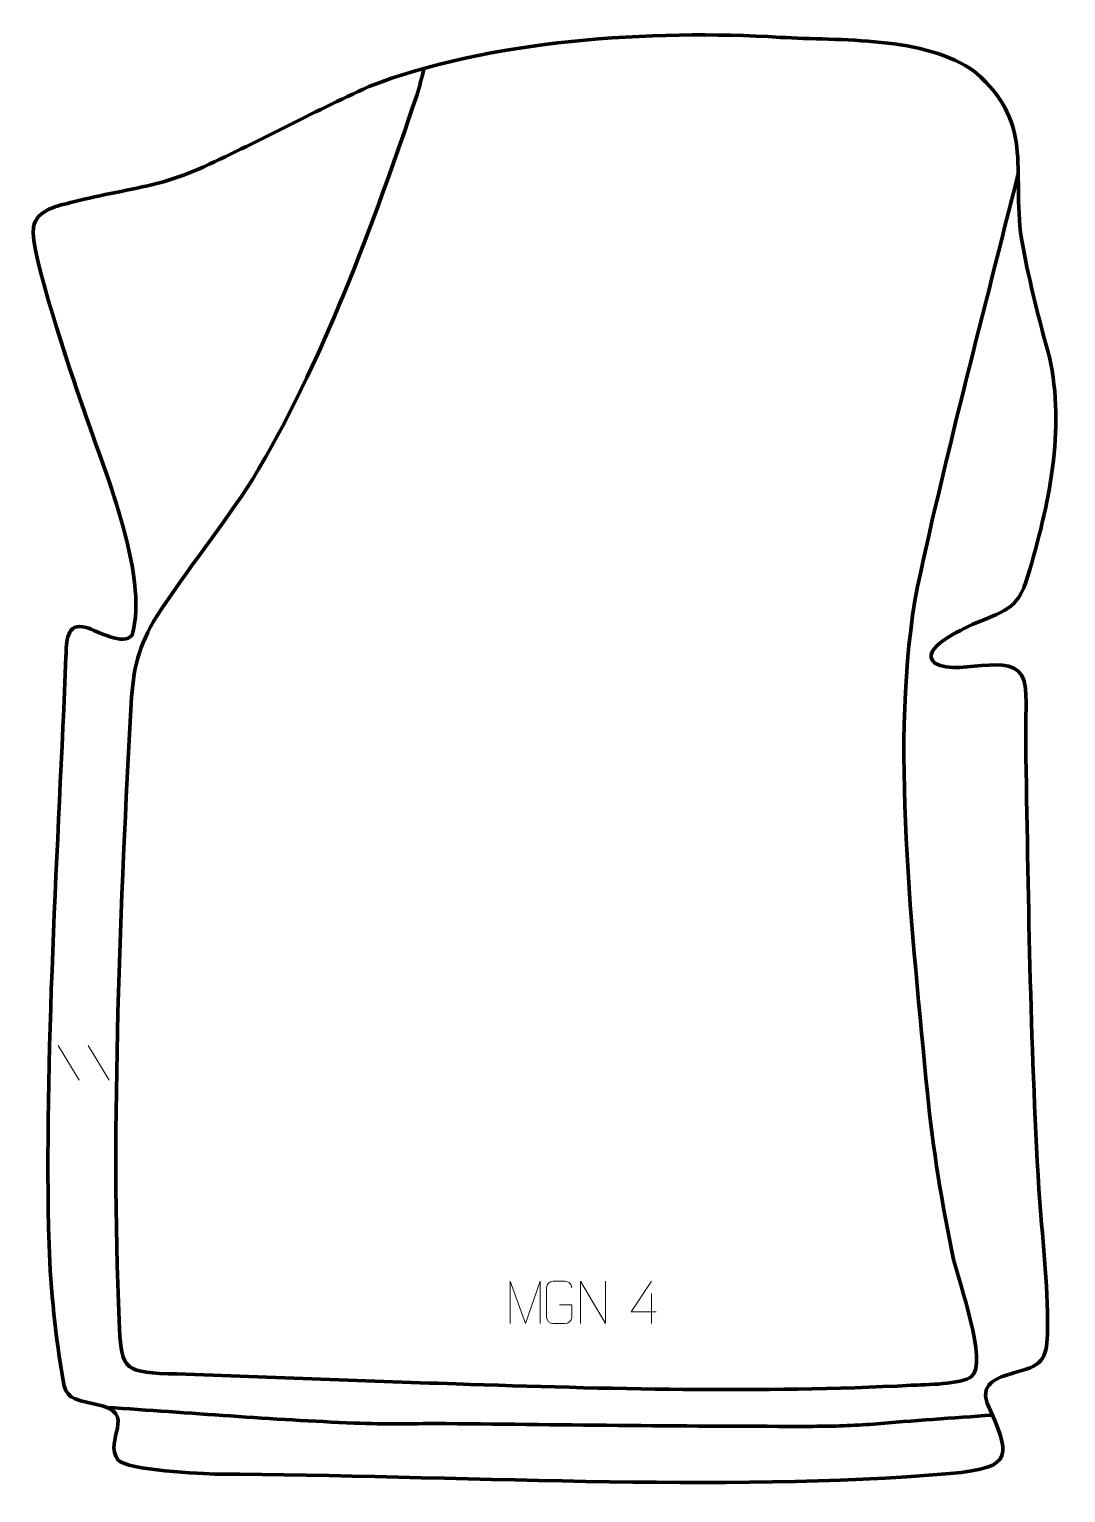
# Model space of a CAD drawing. Header units: millimetres. Extents: x 988 to 1599, y 38 to 902.
import ezdxf

# ---------------------------------------------------------------- set-up
doc = ezdxf.new("R2010")
doc.units = ezdxf.units.MM
doc.header["$MEASUREMENT"] = 0
doc.layers.add('layer 2', color=7, linetype='Continuous')
doc.layers.add('layer 3', color=7, linetype='Continuous')

msp = doc.modelspace()

# ---------------------------------------------------------------- linework, layer by layer
at = {"layer": 'layer 2', "color": 140, "lineweight": 158}
for points, knots in [([(1571.3, 816.7532), (1551.0845, 735.8006), (1529.4703, 654.6945), (1511.8313, 573.1646), (1511.8313, 573.1646), (1494.6131, 483.1534), (1509.2065, 366.065), (1517.6421, 274.2227), (1517.6421, 274.2227), (1520.8293, 241.8577), (1526.3961, 207.7434), (1533.1474, 175.9204), (1533.1474, 175.9204), (1535.8433, 163.9405), (1553.6371, 114.7869), (1543.7224, 106.8863), (1543.7224, 106.8863), (1537.9317, 102.2721), (1516.149, 102.1583), (1508.0271, 101.7354), (1508.0271, 101.7354), (1419.7374, 97.1382), (1327.8727, 99.6557), (1239.4557, 102.5596), (1239.4557, 102.5596), (1182.7106, 104.4234), (1125.9806, 106.8311), (1069.2359, 108.6081), (1069.2359, 108.6081), (1042.1413, 109.4531), (1041.7503, 112.7841), (1040.5482, 139.9057), (1040.5482, 139.9057), (1035.4717, 254.4635), (1041.517, 389.1978), (1047.6183, 504.1318), (1047.6183, 504.1318), (1048.9168, 524.229), (1051.9026, 538.3765), (1062.8695, 555.5268), (1062.8695, 555.5268), (1080.6449, 583.198), (1101.7903, 608.785), (1119.2334, 636.2898), (1119.2334, 636.2898), (1160.1792, 703.5446), (1190.8236, 787.5216), (1216.2182, 862.8006), (1216.2182, 862.8006), (1217.9629, 868.0006), (1219.1862, 873.5352), (1220.5881, 878.8532)], [0, 0, 0, 0, 0.07142857, 0.07142857, 0.07142857, 0.07142857, 0.14285714, 0.14285714, 0.14285714, 0.14285714, 0.21428571, 0.21428571, 0.21428571, 0.21428571, 0.28571429, 0.28571429, 0.28571429, 0.28571429, 0.35714286, 0.35714286, 0.35714286, 0.35714286, 0.42857143, 0.42857143, 0.42857143, 0.42857143, 0.5, 0.5, 0.5, 0.5, 0.57142857, 0.57142857, 0.57142857, 0.57142857, 0.64285714, 0.64285714, 0.64285714, 0.64285714, 0.71428571, 0.71428571, 0.71428571, 0.71428571, 0.78571429, 0.78571429, 0.78571429, 0.78571429, 0.85714286, 0.85714286, 0.85714286, 0.85714286, 1, 1, 1, 1]), ([(1033.3631, 88.6855), (1081.8038, 85.5833), (1130.9291, 81.4492), (1179.3468, 79.4547), (1179.3468, 79.4547), (1197.3677, 78.7124), (1215.4809, 79.25), (1233.5209, 79.1331), (1233.5209, 79.1331), (1305.7315, 78.4771), (1377.934, 77.4346), (1450.1497, 77.5349), (1450.1497, 77.5349), (1462.178, 77.5581), (1473.9179, 77.9064), (1485.9131, 78.8792), (1485.9131, 78.8792), (1509.2041, 80.8957), (1532.7049, 82.4387), (1556.0356, 84.1634)], [0, 0, 0, 0, 0.16666667, 0.16666667, 0.16666667, 0.16666667, 0.33333333, 0.33333333, 0.33333333, 0.33333333, 0.5, 0.5, 0.5, 0.5, 0.66666667, 0.66666667, 0.66666667, 0.66666667, 1, 1, 1, 1])]:
    msp.add_open_spline(points, degree=3, knots=knots, dxfattribs=at)
at = {"layer": 'layer 2', "color": 250, "lineweight": 9}
for points in [[(1004.5929, 302.2587), (1004.5929, 302.2587), (1016.9572, 281.7144), (1016.9572, 281.7144)], [(1022.3228, 302.2587), (1022.3228, 302.2587), (1034.6871, 281.7144), (1034.6871, 281.7144)], [(1354.7161, 155.8438), (1354.7161, 155.8438), (1354.7161, 138.1791), (1354.7161, 138.1791)]]:
    msp.add_open_spline(points, degree=3, dxfattribs=at)
for points, knots in [([(1271.4275, 138.1858), (1271.4275, 138.1858), (1271.4275, 163.1437), (1271.4275, 163.1437), (1271.4275, 163.1437), (1271.4275, 163.1437), (1280.3526, 138.1858), (1280.3526, 138.1858), (1280.3526, 138.1858), (1280.3526, 138.1858), (1289.1125, 163.1432), (1289.1125, 163.1432), (1289.1125, 163.1432), (1289.1125, 163.1432), (1289.1125, 138.1858), (1289.1125, 138.1858)], [0, 0, 0, 0, 0.2, 0.2, 0.2, 0.2, 0.4, 0.4, 0.4, 0.4, 0.6, 0.6, 0.6, 0.6, 1, 1, 1, 1]), ([(1300.5249, 149.1737), (1300.5249, 149.1737), (1307.693, 149.1737), (1307.693, 149.1737), (1307.693, 149.1737), (1307.693, 149.1737), (1307.693, 142.0056), (1307.693, 142.0056), (1307.693, 142.0056), (1307.5533, 139.6822), (1305.8761, 138.2026), (1303.7283, 138.1918), (1303.7283, 138.1918), (1301.3965, 138.1922), (1299.0645, 138.1922), (1296.733, 138.1918), (1296.733, 138.1918), (1294.8081, 138.0864), (1292.8359, 139.9709), (1292.8471, 141.9882), (1292.8471, 141.9882), (1292.8475, 147.7583), (1292.8475, 153.528), (1292.8471, 159.2973), (1292.8471, 159.2973), (1292.8513, 161.4354), (1294.5981, 163.1546), (1296.7504, 163.1412), (1296.7504, 163.1412), (1299.0761, 163.1412), (1301.4022, 163.1412), (1303.7283, 163.1412), (1303.7283, 163.1412), (1305.675, 163.1766), (1307.6664, 161.6851), (1307.693, 159.2474)], [0, 0, 0, 0, 0.1, 0.1, 0.1, 0.1, 0.2, 0.2, 0.2, 0.2, 0.3, 0.3, 0.3, 0.3, 0.4, 0.4, 0.4, 0.4, 0.5, 0.5, 0.5, 0.5, 0.6, 0.6, 0.6, 0.6, 0.7, 0.7, 0.7, 0.7, 0.8, 0.8, 0.8, 0.8, 1, 1, 1, 1]), ([(1312.9219, 138.1894), (1312.9219, 138.1894), (1312.9219, 163.1429), (1312.9219, 163.1429), (1312.9219, 163.1429), (1312.9219, 163.1429), (1327.5767, 138.1894), (1327.5767, 138.1894), (1327.5767, 138.1894), (1327.5767, 138.1894), (1327.5767, 163.1429), (1327.5767, 163.1429)], [0, 0, 0, 0, 0.25, 0.25, 0.25, 0.25, 0.5, 0.5, 0.5, 0.5, 1, 1, 1, 1]), ([(1357.6602, 145.0827), (1357.6602, 145.0827), (1342.8385, 145.0827), (1342.8385, 145.0827), (1342.8385, 145.0827), (1342.8385, 145.0827), (1354.7161, 163.1532), (1354.7161, 163.1532)], [0, 0, 0, 0, 0.33333333, 0.33333333, 0.33333333, 0.33333333, 1, 1, 1, 1])]:
    msp.add_open_spline(points, degree=3, knots=knots, dxfattribs=at)
at = {"layer": 'layer 3', "color": 242, "lineweight": 158}
msp.add_open_spline([(1087.327, 819.3022), (1121.4229, 834.6036), (1154.1941, 852.8194), (1188.0304, 868.0342), (1188.0304, 868.0342), (1257.7391, 895.5238), (1356.1349, 901.8773), (1430.6795, 897.1059), (1430.6795, 897.1059), (1465.6845, 895.067), (1516.4849, 898.0814), (1545.6835, 876.7502), (1545.6835, 876.7502), (1582.6744, 844.6874), (1566.0982, 816.4628), (1573.91, 774.312), (1573.91, 774.312), (1578.2327, 751.1617), (1583.516, 731.1129), (1589.6473, 708.4935), (1589.6473, 708.4935), (1599.3228, 665.7925), (1589.204, 620.5015), (1577.0062, 579.3008), (1577.0062, 579.3008), (1570.7584, 558.1976), (1562.2976, 558.7263), (1544.1144, 550.5868), (1544.1144, 550.5868), (1539.0569, 548.2769), (1511.9286, 536.049), (1522.0658, 527.9074), (1522.0658, 527.9074), (1537.6232, 518.8583), (1573.7057, 538.6901), (1575.5776, 512.899), (1575.5776, 512.899), (1576.3102, 502.8066), (1575.5535, 491.0803), (1575.7201, 480.6652), (1575.7201, 480.6652), (1577.1627, 392.2989), (1578.3129, 305.6631), (1583.4508, 217.439), (1583.4508, 217.439), (1585.2191, 190.4901), (1589.0029, 161.4381), (1588.6089, 134.6392), (1588.6089, 134.6392), (1588.377, 118.8684), (1586.7869, 113.6941), (1570.5898, 109.6632), (1570.5898, 109.6632), (1560.8948, 106.9126), (1548.3424, 103.6936), (1553.0176, 91.3069), (1553.0176, 91.3069), (1565.8692, 60.8321), (1570.6171, 53.1187), (1530.8375, 49.6808), (1530.8375, 49.6808), (1397.6358, 38.3615), (1235.1493, 48.778), (1099.0777, 49.341), (1099.0777, 49.341), (1089.2718, 49.6086), (1045.1588, 51.4525), (1040.0764, 57.6489), (1040.0764, 57.6489), (1030.4729, 69.3576), (1052.6421, 85.3463), (1027.2, 90.4867), (1027.2, 90.4867), (1011.9405, 93.5759), (1009.1549, 94.8583), (1007.5024, 104.5625), (1007.5024, 104.5625), (1003.2881, 129.3129), (1000.0027, 157.8917), (999.2173, 184.6305), (999.2173, 184.6305), (996.032, 293.0306), (1004.8575, 421.9791), (1009.1548, 531.8642), (1009.1548, 531.8642), (1009.5778, 540.3003), (1009.1053, 552.2812), (1021.0797, 548.8793), (1021.0797, 548.8793), (1028.0231, 546.9065), (1043.1638, 537.7684), (1048.2245, 544.3876), (1048.2245, 544.3876), (1058.6318, 579.6712), (1030.5186, 644.8014), (1018.6825, 680.0922), (1018.6825, 680.0922), (1012.7503, 697.7817), (987.5203, 770.9492), (990.0135, 785.033), (990.0135, 785.033), (991.8981, 795.6801), (1004.6142, 797.6779), (1013.6451, 800.0506), (1013.6451, 800.0506), (1030.1529, 804.3875), (1047.0175, 806.8233), (1063.5831, 811.0933), (1063.5831, 811.0933), (1071.9362, 813.2814), (1079.399, 815.873), (1087.327, 819.3022)], degree=3, knots=[0, 0, 0, 0, 0.03448276, 0.03448276, 0.03448276, 0.03448276, 0.06896552, 0.06896552, 0.06896552, 0.06896552, 0.10344828, 0.10344828, 0.10344828, 0.10344828, 0.13793103, 0.13793103, 0.13793103, 0.13793103, 0.17241379, 0.17241379, 0.17241379, 0.17241379, 0.20689655, 0.20689655, 0.20689655, 0.20689655, 0.24137931, 0.24137931, 0.24137931, 0.24137931, 0.27586207, 0.27586207, 0.27586207, 0.27586207, 0.31034483, 0.31034483, 0.31034483, 0.31034483, 0.34482759, 0.34482759, 0.34482759, 0.34482759, 0.37931034, 0.37931034, 0.37931034, 0.37931034, 0.4137931, 0.4137931, 0.4137931, 0.4137931, 0.44827586, 0.44827586, 0.44827586, 0.44827586, 0.48275862, 0.48275862, 0.48275862, 0.48275862, 0.51724138, 0.51724138, 0.51724138, 0.51724138, 0.55172414, 0.55172414, 0.55172414, 0.55172414, 0.5862069, 0.5862069, 0.5862069, 0.5862069, 0.62068966, 0.62068966, 0.62068966, 0.62068966, 0.65517241, 0.65517241, 0.65517241, 0.65517241, 0.68965517, 0.68965517, 0.68965517, 0.68965517, 0.72413793, 0.72413793, 0.72413793, 0.72413793, 0.75862069, 0.75862069, 0.75862069, 0.75862069, 0.79310345, 0.79310345, 0.79310345, 0.79310345, 0.82758621, 0.82758621, 0.82758621, 0.82758621, 0.86206897, 0.86206897, 0.86206897, 0.86206897, 0.89655172, 0.89655172, 0.89655172, 0.89655172, 0.93103448, 0.93103448, 0.93103448, 0.93103448, 1, 1, 1, 1], dxfattribs=at)

doc.saveas('drawing.dxf')
